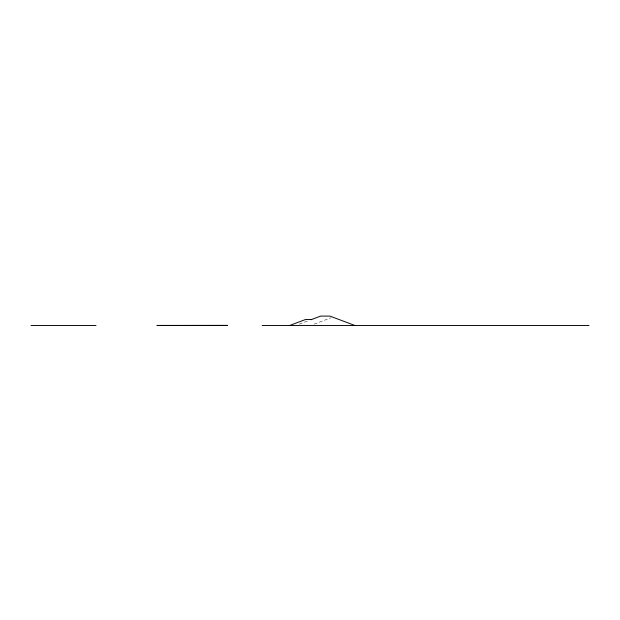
<?xml version="1.0" encoding="UTF-8"?>
<svg xmlns="http://www.w3.org/2000/svg" width="620" height="620" viewBox="0 0 620 620"><rect width="100%" height="100%" fill="white"/><g stroke="black" fill="none" stroke-linecap="round" stroke-linejoin="round"><path stroke-width="0.46" stroke-dasharray="3.1 2.33" d="M299.328 324.113L308.225 320.765M314.177 324.113L330.948 317.812"/><path stroke-width="0.93" d="M289.78 325.438L305.699 319.455L311.713 319.455M310.891 319.765L320.664 316.091L329.91 316.091L354.779 325.438M31 325.5L95.999 325.5M262.183 325.5L589 325.5M227.618 325.415L157.061 325.446L227.618 325.415"/></g></svg>
